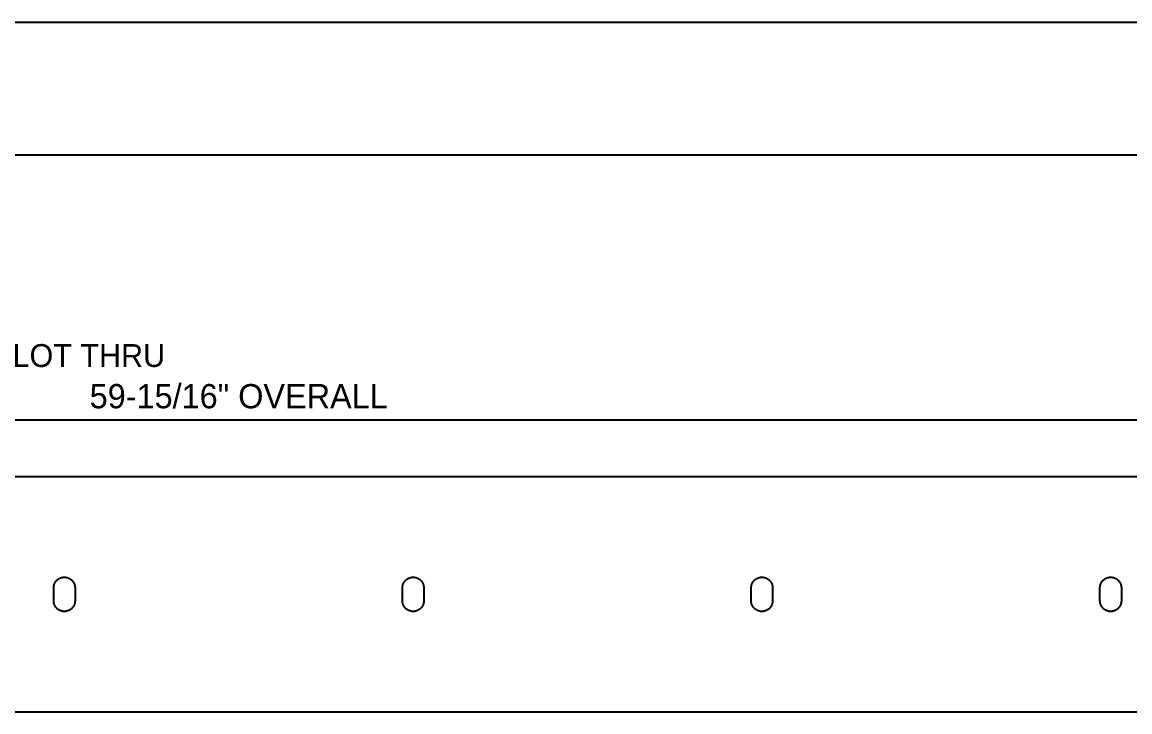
# Model space of a CAD drawing. Header units: inches. Extents: x 1.4 to 100.6, y 1.4 to 64.6.
# Drawn here: x 34.92 to 67.28, y 44.44 to 64.58 of the extents above; entities that cross this region are included whole.
import ezdxf
from ezdxf.enums import TextEntityAlignment as Align

# ---------------------------------------------------------------- set-up
doc = ezdxf.new("R2010")
doc.units = ezdxf.units.IN
doc.header["$MEASUREMENT"] = 0

msp = doc.modelspace()

# ---------------------------------------------------------------- linework, layer by layer
at = {"layer": 'ANNOTATION'}
msp.add_line((11.28, 52.973), (71.22, 52.973), dxfattribs=at)
at = {"layer": 'OUTLINE'}
for p, q in [((1.417, 64.583), (100.583, 64.583)), ((1.417, 60.708), (100.583, 60.708)), ((71.22, 51.307), (11.28, 51.307)), ((35.88, 48.21), (35.884, 48.217)), ((35.884, 48.217), (35.888, 48.223)), ((35.888, 48.223), (35.892, 48.23)), ((35.892, 48.23), (35.896, 48.236)), ((35.896, 48.236), (35.901, 48.242)), ((35.901, 48.242), (35.905, 48.249)), ((35.905, 48.249), (35.91, 48.255)), ((35.91, 48.255), (35.914, 48.261)), ((35.914, 48.261), (35.919, 48.267)), ((35.919, 48.267), (35.924, 48.272)), ((35.924, 48.272), (35.93, 48.278)), ((35.93, 48.278), (35.935, 48.283)), ((35.935, 48.283), (35.941, 48.289)), ((35.941, 48.289), (35.946, 48.294)), ((35.946, 48.294), (35.952, 48.299)), ((35.952, 48.299), (35.958, 48.304)), ((35.958, 48.304), (35.964, 48.309)), ((35.964, 48.309), (35.97, 48.314)), ((35.97, 48.314), (35.976, 48.318)), ((35.976, 48.318), (35.982, 48.322)), ((35.982, 48.322), (35.989, 48.327)), ((35.989, 48.327), (35.995, 48.331)), ((35.995, 48.331), (36.002, 48.334)), ((36.002, 48.334), (36.009, 48.338)), ((36.009, 48.338), (36.015, 48.342)), ((36.015, 48.342), (36.022, 48.345)), ((36.022, 48.345), (36.029, 48.348)), ((36.029, 48.348), (36.036, 48.351)), ((36.036, 48.351), (36.044, 48.354)), ((36.044, 48.354), (36.051, 48.357)), ((36.051, 48.357), (36.058, 48.359)), ((36.058, 48.359), (36.065, 48.362)), ((36.065, 48.362), (36.073, 48.364)), ((36.073, 48.364), (36.08, 48.366)), ((36.08, 48.366), (36.088, 48.367)), ((36.088, 48.367), (36.095, 48.369)), ((36.095, 48.369), (36.103, 48.37)), ((36.103, 48.37), (36.11, 48.372)), ((36.11, 48.372), (36.118, 48.373)), ((36.118, 48.373), (36.125, 48.373)), ((36.125, 48.373), (36.133, 48.374)), ((36.133, 48.374), (36.141, 48.375)), ((36.141, 48.375), (36.148, 48.375)), ((36.148, 48.375), (36.156, 48.375)), ((36.156, 48.375), (36.164, 48.375)), ((36.164, 48.375), (36.171, 48.375)), ((36.171, 48.375), (36.179, 48.374)), ((36.179, 48.374), (36.187, 48.373)), ((36.187, 48.373), (36.194, 48.373)), ((36.194, 48.373), (36.202, 48.372)), ((36.202, 48.372), (36.209, 48.37)), ((36.209, 48.37), (36.217, 48.369)), ((36.217, 48.369), (36.224, 48.367)), ((36.224, 48.367), (36.232, 48.366)), ((36.232, 48.366), (36.239, 48.364)), ((36.239, 48.364), (36.247, 48.362)), ((36.247, 48.362), (36.254, 48.359)), ((36.254, 48.359), (36.261, 48.357)), ((36.261, 48.357), (36.268, 48.354)), ((36.268, 48.354), (36.276, 48.351)), ((36.276, 48.351), (36.283, 48.348)), ((36.283, 48.348), (36.29, 48.345)), ((36.29, 48.345), (36.297, 48.342)), ((36.297, 48.342), (36.303, 48.338)), ((36.303, 48.338), (36.31, 48.334)), ((36.31, 48.334), (36.317, 48.331)), ((36.317, 48.331), (36.323, 48.327)), ((36.323, 48.327), (36.33, 48.322)), ((36.33, 48.322), (36.336, 48.318)), ((36.336, 48.318), (36.342, 48.314)), ((36.342, 48.314), (36.348, 48.309)), ((36.348, 48.309), (36.354, 48.304)), ((36.354, 48.304), (36.36, 48.299)), ((36.36, 48.299), (36.366, 48.294)), ((36.366, 48.294), (36.371, 48.289)), ((36.371, 48.289), (36.377, 48.283)), ((36.377, 48.283), (36.382, 48.278)), ((36.382, 48.278), (36.388, 48.272)), ((36.388, 48.272), (36.393, 48.267)), ((36.393, 48.267), (36.398, 48.261)), ((36.398, 48.261), (36.402, 48.255)), ((36.402, 48.255), (36.407, 48.249)), ((36.407, 48.249), (36.411, 48.242)), ((36.411, 48.242), (36.416, 48.236)), ((36.416, 48.236), (36.42, 48.23)), ((36.42, 48.23), (36.424, 48.223)), ((36.424, 48.223), (36.428, 48.217)), ((36.428, 48.217), (36.432, 48.21)), ((46.068, 48.21), (46.072, 48.217)), ((46.072, 48.217), (46.076, 48.223)), ((46.076, 48.223), (46.08, 48.23)), ((46.08, 48.23), (46.084, 48.236)), ((46.084, 48.236), (46.089, 48.242)), ((46.089, 48.242), (46.093, 48.249)), ((46.093, 48.249), (46.098, 48.255)), ((46.098, 48.255), (46.102, 48.261)), ((46.102, 48.261), (46.107, 48.267)), ((46.107, 48.267), (46.112, 48.272)), ((46.112, 48.272), (46.118, 48.278)), ((46.118, 48.278), (46.123, 48.283)), ((46.123, 48.283), (46.129, 48.289)), ((46.129, 48.289), (46.134, 48.294)), ((46.134, 48.294), (46.14, 48.299)), ((46.14, 48.299), (46.146, 48.304)), ((46.146, 48.304), (46.152, 48.309)), ((46.152, 48.309), (46.158, 48.314)), ((46.158, 48.314), (46.164, 48.318)), ((46.164, 48.318), (46.17, 48.322)), ((46.17, 48.322), (46.177, 48.327)), ((46.177, 48.327), (46.183, 48.331)), ((46.183, 48.331), (46.19, 48.334)), ((46.19, 48.334), (46.197, 48.338)), ((46.197, 48.338), (46.203, 48.342)), ((46.203, 48.342), (46.21, 48.345)), ((46.21, 48.345), (46.217, 48.348)), ((46.217, 48.348), (46.224, 48.351)), ((46.224, 48.351), (46.232, 48.354)), ((46.232, 48.354), (46.239, 48.357)), ((46.239, 48.357), (46.246, 48.359)), ((46.246, 48.359), (46.253, 48.362)), ((46.253, 48.362), (46.261, 48.364)), ((46.261, 48.364), (46.268, 48.366)), ((46.268, 48.366), (46.276, 48.367)), ((46.276, 48.367), (46.283, 48.369)), ((46.283, 48.369), (46.291, 48.37)), ((46.291, 48.37), (46.298, 48.372)), ((46.298, 48.372), (46.306, 48.373)), ((46.306, 48.373), (46.313, 48.373)), ((46.313, 48.373), (46.321, 48.374)), ((46.321, 48.374), (46.329, 48.375)), ((46.329, 48.375), (46.336, 48.375)), ((46.336, 48.375), (46.344, 48.375)), ((46.344, 48.375), (46.352, 48.375)), ((46.352, 48.375), (46.359, 48.375)), ((46.359, 48.375), (46.367, 48.374)), ((46.367, 48.374), (46.375, 48.373)), ((46.375, 48.373), (46.382, 48.373)), ((46.382, 48.373), (46.39, 48.372)), ((46.39, 48.372), (46.397, 48.37)), ((46.397, 48.37), (46.405, 48.369)), ((46.405, 48.369), (46.412, 48.367)), ((46.412, 48.367), (46.42, 48.366)), ((46.42, 48.366), (46.427, 48.364)), ((46.427, 48.364), (46.435, 48.362)), ((46.435, 48.362), (46.442, 48.359)), ((46.442, 48.359), (46.449, 48.357)), ((46.449, 48.357), (46.456, 48.354)), ((46.456, 48.354), (46.464, 48.351)), ((46.464, 48.351), (46.471, 48.348)), ((46.471, 48.348), (46.478, 48.345)), ((46.478, 48.345), (46.485, 48.342)), ((46.485, 48.342), (46.491, 48.338)), ((46.491, 48.338), (46.498, 48.334)), ((46.498, 48.334), (46.505, 48.331)), ((46.505, 48.331), (46.511, 48.327)), ((46.511, 48.327), (46.518, 48.322)), ((46.518, 48.322), (46.524, 48.318)), ((46.524, 48.318), (46.53, 48.314)), ((46.53, 48.314), (46.536, 48.309)), ((46.536, 48.309), (46.542, 48.304)), ((46.542, 48.304), (46.548, 48.299)), ((46.548, 48.299), (46.554, 48.294)), ((46.554, 48.294), (46.559, 48.289)), ((46.559, 48.289), (46.565, 48.283)), ((46.565, 48.283), (46.57, 48.278)), ((46.57, 48.278), (46.576, 48.272)), ((46.576, 48.272), (46.581, 48.267)), ((46.581, 48.267), (46.586, 48.261)), ((46.586, 48.261), (46.59, 48.255)), ((46.59, 48.255), (46.595, 48.249)), ((46.595, 48.249), (46.599, 48.242)), ((46.599, 48.242), (46.604, 48.236)), ((46.604, 48.236), (46.608, 48.23)), ((46.608, 48.23), (46.612, 48.223)), ((46.612, 48.223), (46.616, 48.217)), ((46.616, 48.217), (46.62, 48.21)), ((56.256, 48.21), (56.26, 48.217)), ((56.26, 48.217), (56.264, 48.223)), ((56.264, 48.223), (56.268, 48.23)), ((56.268, 48.23), (56.272, 48.236)), ((56.272, 48.236), (56.277, 48.242)), ((56.277, 48.242), (56.281, 48.249)), ((56.281, 48.249), (56.286, 48.255)), ((56.286, 48.255), (56.29, 48.261)), ((56.29, 48.261), (56.295, 48.267)), ((56.295, 48.267), (56.3, 48.272)), ((56.3, 48.272), (56.306, 48.278)), ((56.306, 48.278), (56.311, 48.283)), ((56.311, 48.283), (56.317, 48.289)), ((56.317, 48.289), (56.322, 48.294)), ((56.322, 48.294), (56.328, 48.299)), ((56.328, 48.299), (56.334, 48.304)), ((56.334, 48.304), (56.34, 48.309)), ((56.34, 48.309), (56.346, 48.314)), ((56.346, 48.314), (56.352, 48.318)), ((56.352, 48.318), (56.358, 48.322)), ((56.358, 48.322), (56.365, 48.327)), ((56.365, 48.327), (56.371, 48.331)), ((56.371, 48.331), (56.378, 48.334)), ((56.378, 48.334), (56.385, 48.338)), ((56.385, 48.338), (56.391, 48.342)), ((56.391, 48.342), (56.398, 48.345)), ((56.398, 48.345), (56.405, 48.348)), ((56.405, 48.348), (56.412, 48.351)), ((56.412, 48.351), (56.42, 48.354)), ((56.42, 48.354), (56.427, 48.357)), ((56.427, 48.357), (56.434, 48.359)), ((56.434, 48.359), (56.441, 48.362)), ((56.441, 48.362), (56.449, 48.364)), ((56.449, 48.364), (56.456, 48.366)), ((56.456, 48.366), (56.464, 48.367)), ((56.464, 48.367), (56.471, 48.369)), ((56.471, 48.369), (56.479, 48.37)), ((56.479, 48.37), (56.486, 48.372)), ((56.486, 48.372), (56.494, 48.373)), ((56.494, 48.373), (56.501, 48.373)), ((56.501, 48.373), (56.509, 48.374)), ((56.509, 48.374), (56.517, 48.375)), ((56.517, 48.375), (56.524, 48.375)), ((56.524, 48.375), (56.532, 48.375)), ((56.532, 48.375), (56.54, 48.375)), ((56.54, 48.375), (56.547, 48.375)), ((56.547, 48.375), (56.555, 48.374)), ((56.555, 48.374), (56.563, 48.373)), ((56.563, 48.373), (56.57, 48.373)), ((56.57, 48.373), (56.578, 48.372)), ((56.578, 48.372), (56.585, 48.37)), ((56.585, 48.37), (56.593, 48.369)), ((56.593, 48.369), (56.6, 48.367)), ((56.6, 48.367), (56.608, 48.366)), ((56.608, 48.366), (56.615, 48.364)), ((56.615, 48.364), (56.623, 48.362)), ((56.623, 48.362), (56.63, 48.359)), ((56.63, 48.359), (56.637, 48.357)), ((56.637, 48.357), (56.644, 48.354)), ((56.644, 48.354), (56.652, 48.351)), ((56.652, 48.351), (56.659, 48.348)), ((56.659, 48.348), (56.666, 48.345)), ((56.666, 48.345), (56.673, 48.342)), ((56.673, 48.342), (56.679, 48.338)), ((56.679, 48.338), (56.686, 48.334)), ((56.686, 48.334), (56.693, 48.331)), ((56.693, 48.331), (56.699, 48.327)), ((56.699, 48.327), (56.706, 48.322)), ((56.706, 48.322), (56.712, 48.318)), ((56.712, 48.318), (56.718, 48.314)), ((56.718, 48.314), (56.724, 48.309)), ((56.724, 48.309), (56.73, 48.304)), ((56.73, 48.304), (56.736, 48.299)), ((56.736, 48.299), (56.742, 48.294)), ((56.742, 48.294), (56.747, 48.289)), ((56.747, 48.289), (56.753, 48.283)), ((56.753, 48.283), (56.758, 48.278)), ((56.758, 48.278), (56.764, 48.272)), ((56.764, 48.272), (56.769, 48.267)), ((56.769, 48.267), (56.774, 48.261)), ((56.774, 48.261), (56.778, 48.255)), ((56.778, 48.255), (56.783, 48.249)), ((56.783, 48.249), (56.787, 48.242)), ((56.787, 48.242), (56.792, 48.236)), ((56.792, 48.236), (56.796, 48.23)), ((56.796, 48.23), (56.8, 48.223)), ((56.8, 48.223), (56.804, 48.217)), ((56.804, 48.217), (56.808, 48.21)), ((66.444, 48.21), (66.448, 48.217)), ((66.448, 48.217), (66.452, 48.223)), ((66.452, 48.223), (66.456, 48.23)), ((66.456, 48.23), (66.46, 48.236)), ((66.46, 48.236), (66.465, 48.242)), ((66.465, 48.242), (66.469, 48.249)), ((66.469, 48.249), (66.474, 48.255)), ((66.474, 48.255), (66.478, 48.261)), ((66.478, 48.261), (66.483, 48.267)), ((66.483, 48.267), (66.488, 48.272)), ((66.488, 48.272), (66.494, 48.278)), ((66.494, 48.278), (66.499, 48.283)), ((66.499, 48.283), (66.505, 48.289)), ((66.505, 48.289), (66.51, 48.294)), ((66.51, 48.294), (66.516, 48.299)), ((66.516, 48.299), (66.522, 48.304)), ((66.522, 48.304), (66.528, 48.309)), ((66.528, 48.309), (66.534, 48.314)), ((66.534, 48.314), (66.54, 48.318)), ((66.54, 48.318), (66.546, 48.322)), ((66.546, 48.322), (66.553, 48.327)), ((66.553, 48.327), (66.559, 48.331)), ((66.559, 48.331), (66.566, 48.334)), ((66.566, 48.334), (66.573, 48.338)), ((66.573, 48.338), (66.579, 48.342)), ((66.579, 48.342), (66.586, 48.345)), ((66.586, 48.345), (66.593, 48.348)), ((66.593, 48.348), (66.6, 48.351)), ((66.6, 48.351), (66.608, 48.354)), ((66.608, 48.354), (66.615, 48.357)), ((66.615, 48.357), (66.622, 48.359)), ((66.622, 48.359), (66.629, 48.362)), ((66.629, 48.362), (66.637, 48.364)), ((66.637, 48.364), (66.644, 48.366)), ((66.644, 48.366), (66.652, 48.367)), ((66.652, 48.367), (66.659, 48.369)), ((66.659, 48.369), (66.667, 48.37)), ((66.667, 48.37), (66.674, 48.372)), ((66.674, 48.372), (66.682, 48.373)), ((66.682, 48.373), (66.689, 48.373)), ((66.689, 48.373), (66.697, 48.374)), ((66.697, 48.374), (66.705, 48.375)), ((66.705, 48.375), (66.712, 48.375)), ((66.712, 48.375), (66.72, 48.375)), ((66.72, 48.375), (66.728, 48.375)), ((66.728, 48.375), (66.735, 48.375)), ((66.735, 48.375), (66.743, 48.374)), ((66.743, 48.374), (66.751, 48.373)), ((66.751, 48.373), (66.758, 48.373)), ((66.758, 48.373), (66.766, 48.372)), ((66.766, 48.372), (66.773, 48.37)), ((66.773, 48.37), (66.781, 48.369)), ((66.781, 48.369), (66.788, 48.367)), ((66.788, 48.367), (66.796, 48.366)), ((66.796, 48.366), (66.803, 48.364)), ((66.803, 48.364), (66.811, 48.362)), ((66.811, 48.362), (66.818, 48.359)), ((66.818, 48.359), (66.825, 48.357)), ((66.825, 48.357), (66.832, 48.354)), ((66.832, 48.354), (66.84, 48.351)), ((66.84, 48.351), (66.847, 48.348)), ((66.847, 48.348), (66.854, 48.345)), ((66.854, 48.345), (66.861, 48.342)), ((66.861, 48.342), (66.867, 48.338)), ((66.867, 48.338), (66.874, 48.334)), ((66.874, 48.334), (66.881, 48.331)), ((66.881, 48.331), (66.887, 48.327)), ((66.887, 48.327), (66.894, 48.322)), ((66.894, 48.322), (66.9, 48.318)), ((66.9, 48.318), (66.906, 48.314)), ((66.906, 48.314), (66.912, 48.309)), ((66.912, 48.309), (66.918, 48.304)), ((66.918, 48.304), (66.924, 48.299)), ((66.924, 48.299), (66.93, 48.294)), ((66.93, 48.294), (66.935, 48.289)), ((66.935, 48.289), (66.941, 48.283)), ((66.941, 48.283), (66.946, 48.278)), ((66.946, 48.278), (66.952, 48.272)), ((66.952, 48.272), (66.957, 48.267)), ((66.957, 48.267), (66.962, 48.261)), ((66.962, 48.261), (66.966, 48.255)), ((66.966, 48.255), (66.971, 48.249)), ((66.971, 48.249), (66.975, 48.242)), ((66.975, 48.242), (66.98, 48.236)), ((66.98, 48.236), (66.984, 48.23)), ((66.984, 48.23), (66.988, 48.223)), ((66.988, 48.223), (66.992, 48.217)), ((66.992, 48.217), (66.996, 48.21)), ((35.844, 48.085), (35.845, 48.093)), ((35.844, 48.078), (35.844, 48.085)), ((35.844, 48.07), (35.844, 48.078)), ((35.844, 48.063), (35.844, 48.07)), ((35.844, 47.688), (35.844, 48.063)), ((35.845, 48.093), (35.846, 48.101)), ((35.846, 48.101), (35.847, 48.108)), ((35.847, 48.108), (35.848, 48.116)), ((35.848, 48.116), (35.85, 48.123)), ((35.85, 48.123), (35.851, 48.131)), ((35.851, 48.131), (35.853, 48.138)), ((35.853, 48.138), (35.855, 48.146)), ((35.855, 48.146), (35.857, 48.153)), ((35.857, 48.153), (35.859, 48.161)), ((35.859, 48.161), (35.862, 48.168)), ((35.862, 48.168), (35.864, 48.175)), ((35.864, 48.175), (35.867, 48.182)), ((35.867, 48.182), (35.87, 48.189)), ((35.87, 48.189), (35.874, 48.196)), ((35.874, 48.196), (35.877, 48.203)), ((35.877, 48.203), (35.88, 48.21)), ((36.432, 48.21), (36.435, 48.203)), ((36.435, 48.203), (36.438, 48.196)), ((36.438, 48.196), (36.442, 48.189)), ((36.442, 48.189), (36.445, 48.182)), ((36.445, 48.182), (36.448, 48.175)), ((36.448, 48.175), (36.45, 48.168)), ((36.45, 48.168), (36.453, 48.161)), ((36.453, 48.161), (36.455, 48.153)), ((36.455, 48.153), (36.457, 48.146)), ((36.457, 48.146), (36.459, 48.138)), ((36.459, 48.138), (36.461, 48.131)), ((36.461, 48.131), (36.462, 48.123)), ((36.462, 48.123), (36.464, 48.116)), ((36.464, 48.116), (36.465, 48.108)), ((36.465, 48.108), (36.466, 48.101)), ((36.466, 48.101), (36.467, 48.093)), ((36.467, 48.093), (36.468, 48.085)), ((36.468, 48.085), (36.468, 48.078)), ((36.468, 48.078), (36.468, 48.07)), ((36.468, 48.07), (36.469, 48.063)), ((36.469, 48.063), (36.469, 47.688)), ((46.032, 48.085), (46.033, 48.093)), ((46.032, 48.078), (46.032, 48.085)), ((46.032, 48.07), (46.032, 48.078)), ((46.032, 48.063), (46.032, 48.07)), ((46.032, 47.688), (46.032, 48.063)), ((46.033, 48.093), (46.034, 48.101)), ((46.034, 48.101), (46.035, 48.108)), ((46.035, 48.108), (46.036, 48.116)), ((46.036, 48.116), (46.038, 48.123)), ((46.038, 48.123), (46.039, 48.131)), ((46.039, 48.131), (46.041, 48.138)), ((46.041, 48.138), (46.043, 48.146)), ((46.043, 48.146), (46.045, 48.153)), ((46.045, 48.153), (46.047, 48.161)), ((46.047, 48.161), (46.05, 48.168)), ((46.05, 48.168), (46.052, 48.175)), ((46.052, 48.175), (46.055, 48.182)), ((46.055, 48.182), (46.058, 48.189)), ((46.058, 48.189), (46.062, 48.196)), ((46.062, 48.196), (46.065, 48.203)), ((46.065, 48.203), (46.068, 48.21)), ((46.62, 48.21), (46.623, 48.203)), ((46.623, 48.203), (46.626, 48.196)), ((46.626, 48.196), (46.63, 48.189)), ((46.63, 48.189), (46.633, 48.182)), ((46.633, 48.182), (46.636, 48.175)), ((46.636, 48.175), (46.638, 48.168)), ((46.638, 48.168), (46.641, 48.161)), ((46.641, 48.161), (46.643, 48.153)), ((46.643, 48.153), (46.645, 48.146)), ((46.645, 48.146), (46.647, 48.138)), ((46.647, 48.138), (46.649, 48.131)), ((46.649, 48.131), (46.65, 48.123)), ((46.65, 48.123), (46.652, 48.116)), ((46.652, 48.116), (46.653, 48.108)), ((46.653, 48.108), (46.654, 48.101)), ((46.654, 48.101), (46.655, 48.093)), ((46.655, 48.093), (46.656, 48.085)), ((46.656, 48.085), (46.656, 48.078)), ((46.656, 48.078), (46.656, 48.07)), ((46.656, 48.07), (46.657, 48.063)), ((46.657, 48.063), (46.657, 47.688)), ((56.219, 48.063), (56.22, 48.07)), ((56.219, 47.688), (56.219, 48.063)), ((56.22, 48.085), (56.221, 48.093)), ((56.22, 48.078), (56.22, 48.085)), ((56.22, 48.07), (56.22, 48.078)), ((56.221, 48.093), (56.222, 48.101)), ((56.222, 48.101), (56.223, 48.108)), ((56.223, 48.108), (56.224, 48.116)), ((56.224, 48.116), (56.226, 48.123)), ((56.226, 48.123), (56.227, 48.131)), ((56.227, 48.131), (56.229, 48.138)), ((56.229, 48.138), (56.231, 48.146)), ((56.231, 48.146), (56.233, 48.153)), ((56.233, 48.153), (56.235, 48.161)), ((56.235, 48.161), (56.238, 48.168)), ((56.238, 48.168), (56.24, 48.175)), ((56.24, 48.175), (56.243, 48.182)), ((56.243, 48.182), (56.246, 48.189)), ((56.246, 48.189), (56.25, 48.196)), ((56.25, 48.196), (56.253, 48.203)), ((56.253, 48.203), (56.256, 48.21)), ((56.808, 48.21), (56.811, 48.203)), ((56.811, 48.203), (56.814, 48.196)), ((56.814, 48.196), (56.818, 48.189)), ((56.818, 48.189), (56.821, 48.182)), ((56.821, 48.182), (56.824, 48.175)), ((56.824, 48.175), (56.826, 48.168)), ((56.826, 48.168), (56.829, 48.161)), ((56.829, 48.161), (56.831, 48.153)), ((56.831, 48.153), (56.833, 48.146)), ((56.833, 48.146), (56.835, 48.138)), ((56.835, 48.138), (56.837, 48.131)), ((56.837, 48.131), (56.838, 48.123)), ((56.838, 48.123), (56.84, 48.116)), ((56.84, 48.116), (56.841, 48.108)), ((56.841, 48.108), (56.842, 48.101)), ((56.842, 48.101), (56.843, 48.093)), ((56.843, 48.093), (56.844, 48.085)), ((56.844, 48.085), (56.844, 48.078)), ((56.844, 48.078), (56.844, 48.07)), ((56.844, 48.07), (56.844, 48.063)), ((56.844, 48.063), (56.844, 47.688)), ((66.407, 48.063), (66.408, 48.07)), ((66.407, 47.688), (66.407, 48.063)), ((66.408, 48.085), (66.409, 48.093)), ((66.408, 48.078), (66.408, 48.085)), ((66.408, 48.07), (66.408, 48.078)), ((66.409, 48.093), (66.41, 48.101)), ((66.41, 48.101), (66.411, 48.108)), ((66.411, 48.108), (66.412, 48.116)), ((66.412, 48.116), (66.414, 48.123)), ((66.414, 48.123), (66.415, 48.131)), ((66.415, 48.131), (66.417, 48.138)), ((66.417, 48.138), (66.419, 48.146)), ((66.419, 48.146), (66.421, 48.153)), ((66.421, 48.153), (66.423, 48.161)), ((66.423, 48.161), (66.426, 48.168)), ((66.426, 48.168), (66.428, 48.175)), ((66.428, 48.175), (66.431, 48.182)), ((66.431, 48.182), (66.434, 48.189)), ((66.434, 48.189), (66.438, 48.196)), ((66.438, 48.196), (66.441, 48.203)), ((66.441, 48.203), (66.444, 48.21)), ((66.996, 48.21), (66.999, 48.203)), ((66.999, 48.203), (67.002, 48.196)), ((67.002, 48.196), (67.006, 48.189)), ((67.006, 48.189), (67.009, 48.182)), ((67.009, 48.182), (67.012, 48.175)), ((67.012, 48.175), (67.014, 48.168)), ((67.014, 48.168), (67.017, 48.161)), ((67.017, 48.161), (67.019, 48.153)), ((67.019, 48.153), (67.021, 48.146)), ((67.021, 48.146), (67.023, 48.138)), ((67.023, 48.138), (67.025, 48.131)), ((67.025, 48.131), (67.026, 48.123)), ((67.026, 48.123), (67.028, 48.116)), ((67.028, 48.116), (67.029, 48.108)), ((67.029, 48.108), (67.03, 48.101)), ((67.03, 48.101), (67.031, 48.093)), ((67.031, 48.093), (67.032, 48.085)), ((67.032, 48.085), (67.032, 48.078)), ((67.032, 48.078), (67.032, 48.07)), ((67.032, 48.07), (67.032, 48.063)), ((67.032, 48.063), (67.032, 47.688)), ((35.844, 47.672), (35.844, 47.688)), ((35.845, 47.657), (35.844, 47.672)), ((35.847, 47.642), (35.845, 47.657)), ((35.85, 47.627), (35.847, 47.642)), ((35.853, 47.612), (35.85, 47.627)), ((35.857, 47.597), (35.853, 47.612)), ((35.862, 47.582), (35.857, 47.597)), ((35.867, 47.568), (35.862, 47.582)), ((35.874, 47.554), (35.867, 47.568)), ((36.445, 47.568), (36.438, 47.554)), ((36.45, 47.582), (36.445, 47.568)), ((36.455, 47.597), (36.45, 47.582)), ((36.459, 47.612), (36.455, 47.597)), ((36.462, 47.627), (36.459, 47.612)), ((36.465, 47.642), (36.462, 47.627)), ((36.467, 47.657), (36.465, 47.642)), ((36.468, 47.672), (36.467, 47.657)), ((36.469, 47.688), (36.468, 47.672)), ((46.032, 47.672), (46.032, 47.688)), ((46.033, 47.657), (46.032, 47.672)), ((46.035, 47.642), (46.033, 47.657)), ((46.038, 47.627), (46.035, 47.642)), ((46.041, 47.612), (46.038, 47.627)), ((46.045, 47.597), (46.041, 47.612)), ((46.05, 47.582), (46.045, 47.597)), ((46.055, 47.568), (46.05, 47.582)), ((46.062, 47.554), (46.055, 47.568)), ((46.633, 47.568), (46.626, 47.554)), ((46.638, 47.582), (46.633, 47.568)), ((46.643, 47.597), (46.638, 47.582)), ((46.647, 47.612), (46.643, 47.597)), ((46.65, 47.627), (46.647, 47.612)), ((46.653, 47.642), (46.65, 47.627)), ((46.655, 47.657), (46.653, 47.642)), ((46.656, 47.672), (46.655, 47.657)), ((46.657, 47.688), (46.656, 47.672)), ((56.22, 47.672), (56.219, 47.688)), ((56.221, 47.657), (56.22, 47.672)), ((56.223, 47.642), (56.221, 47.657)), ((56.226, 47.627), (56.223, 47.642)), ((56.229, 47.612), (56.226, 47.627)), ((56.233, 47.597), (56.229, 47.612)), ((56.238, 47.582), (56.233, 47.597)), ((56.243, 47.568), (56.238, 47.582)), ((56.25, 47.554), (56.243, 47.568)), ((56.821, 47.568), (56.814, 47.554)), ((56.826, 47.582), (56.821, 47.568)), ((56.831, 47.597), (56.826, 47.582)), ((56.835, 47.612), (56.831, 47.597)), ((56.838, 47.627), (56.835, 47.612)), ((56.841, 47.642), (56.838, 47.627)), ((56.843, 47.657), (56.841, 47.642)), ((56.844, 47.672), (56.843, 47.657)), ((56.844, 47.688), (56.844, 47.672)), ((66.408, 47.672), (66.407, 47.688)), ((66.409, 47.657), (66.408, 47.672)), ((66.411, 47.642), (66.409, 47.657)), ((66.414, 47.627), (66.411, 47.642)), ((66.417, 47.612), (66.414, 47.627)), ((66.421, 47.597), (66.417, 47.612)), ((66.426, 47.582), (66.421, 47.597)), ((66.431, 47.568), (66.426, 47.582)), ((66.438, 47.554), (66.431, 47.568)), ((67.009, 47.568), (67.002, 47.554)), ((67.014, 47.582), (67.009, 47.568)), ((67.019, 47.597), (67.014, 47.582)), ((67.023, 47.612), (67.019, 47.597)), ((67.026, 47.627), (67.023, 47.612)), ((67.029, 47.642), (67.026, 47.627)), ((67.031, 47.657), (67.029, 47.642)), ((67.032, 47.672), (67.031, 47.657)), ((67.032, 47.688), (67.032, 47.672)), ((35.88, 47.54), (35.874, 47.554)), ((35.888, 47.527), (35.88, 47.54)), ((35.896, 47.514), (35.888, 47.527)), ((35.905, 47.501), (35.896, 47.514)), ((35.914, 47.489), (35.905, 47.501)), ((35.924, 47.478), (35.914, 47.489)), ((35.935, 47.467), (35.924, 47.478)), ((35.946, 47.456), (35.935, 47.467)), ((35.958, 47.446), (35.946, 47.456)), ((35.97, 47.436), (35.958, 47.446)), ((35.982, 47.428), (35.97, 47.436)), ((35.995, 47.419), (35.982, 47.428)), ((36.009, 47.412), (35.995, 47.419)), ((36.022, 47.405), (36.009, 47.412)), ((36.036, 47.399), (36.022, 47.405)), ((36.051, 47.393), (36.036, 47.399)), ((36.065, 47.388), (36.051, 47.393)), ((36.08, 47.384), (36.065, 47.388)), ((36.095, 47.381), (36.08, 47.384)), ((36.11, 47.378), (36.095, 47.381)), ((36.125, 47.377), (36.11, 47.378)), ((36.141, 47.375), (36.125, 47.377)), ((36.156, 47.375), (36.141, 47.375)), ((36.171, 47.375), (36.156, 47.375)), ((36.187, 47.377), (36.171, 47.375)), ((36.202, 47.378), (36.187, 47.377)), ((36.217, 47.381), (36.202, 47.378)), ((36.232, 47.384), (36.217, 47.381)), ((36.247, 47.388), (36.232, 47.384)), ((36.261, 47.393), (36.247, 47.388)), ((36.276, 47.399), (36.261, 47.393)), ((36.29, 47.405), (36.276, 47.399)), ((36.303, 47.412), (36.29, 47.405)), ((36.317, 47.419), (36.303, 47.412)), ((36.33, 47.428), (36.317, 47.419)), ((36.342, 47.436), (36.33, 47.428)), ((36.354, 47.446), (36.342, 47.436)), ((36.366, 47.456), (36.354, 47.446)), ((36.377, 47.467), (36.366, 47.456)), ((36.388, 47.478), (36.377, 47.467)), ((36.398, 47.489), (36.388, 47.478)), ((36.407, 47.501), (36.398, 47.489)), ((36.416, 47.514), (36.407, 47.501)), ((36.424, 47.527), (36.416, 47.514)), ((36.432, 47.54), (36.424, 47.527)), ((36.438, 47.554), (36.432, 47.54)), ((46.068, 47.54), (46.062, 47.554)), ((46.076, 47.527), (46.068, 47.54)), ((46.084, 47.514), (46.076, 47.527)), ((46.093, 47.501), (46.084, 47.514)), ((46.102, 47.489), (46.093, 47.501)), ((46.112, 47.478), (46.102, 47.489)), ((46.123, 47.467), (46.112, 47.478)), ((46.134, 47.456), (46.123, 47.467)), ((46.146, 47.446), (46.134, 47.456)), ((46.158, 47.436), (46.146, 47.446)), ((46.17, 47.428), (46.158, 47.436)), ((46.183, 47.419), (46.17, 47.428)), ((46.197, 47.412), (46.183, 47.419)), ((46.21, 47.405), (46.197, 47.412)), ((46.224, 47.399), (46.21, 47.405)), ((46.239, 47.393), (46.224, 47.399)), ((46.253, 47.388), (46.239, 47.393)), ((46.268, 47.384), (46.253, 47.388)), ((46.283, 47.381), (46.268, 47.384)), ((46.298, 47.378), (46.283, 47.381)), ((46.313, 47.377), (46.298, 47.378)), ((46.329, 47.375), (46.313, 47.377)), ((46.344, 47.375), (46.329, 47.375)), ((46.359, 47.375), (46.344, 47.375)), ((46.375, 47.377), (46.359, 47.375)), ((46.39, 47.378), (46.375, 47.377)), ((46.405, 47.381), (46.39, 47.378)), ((46.42, 47.384), (46.405, 47.381)), ((46.435, 47.388), (46.42, 47.384)), ((46.449, 47.393), (46.435, 47.388)), ((46.464, 47.399), (46.449, 47.393)), ((46.478, 47.405), (46.464, 47.399)), ((46.491, 47.412), (46.478, 47.405)), ((46.505, 47.419), (46.491, 47.412)), ((46.518, 47.428), (46.505, 47.419)), ((46.53, 47.436), (46.518, 47.428)), ((46.542, 47.446), (46.53, 47.436)), ((46.554, 47.456), (46.542, 47.446)), ((46.565, 47.467), (46.554, 47.456)), ((46.576, 47.478), (46.565, 47.467)), ((46.586, 47.489), (46.576, 47.478)), ((46.595, 47.501), (46.586, 47.489)), ((46.604, 47.514), (46.595, 47.501)), ((46.612, 47.527), (46.604, 47.514)), ((46.62, 47.54), (46.612, 47.527)), ((46.626, 47.554), (46.62, 47.54)), ((56.256, 47.54), (56.25, 47.554)), ((56.264, 47.527), (56.256, 47.54)), ((56.272, 47.514), (56.264, 47.527)), ((56.281, 47.501), (56.272, 47.514)), ((56.29, 47.489), (56.281, 47.501)), ((56.3, 47.478), (56.29, 47.489)), ((56.311, 47.467), (56.3, 47.478)), ((56.322, 47.456), (56.311, 47.467)), ((56.334, 47.446), (56.322, 47.456)), ((56.346, 47.436), (56.334, 47.446)), ((56.358, 47.428), (56.346, 47.436)), ((56.371, 47.419), (56.358, 47.428)), ((56.385, 47.412), (56.371, 47.419)), ((56.398, 47.405), (56.385, 47.412)), ((56.412, 47.399), (56.398, 47.405)), ((56.427, 47.393), (56.412, 47.399)), ((56.441, 47.388), (56.427, 47.393)), ((56.456, 47.384), (56.441, 47.388)), ((56.471, 47.381), (56.456, 47.384)), ((56.486, 47.378), (56.471, 47.381)), ((56.501, 47.377), (56.486, 47.378)), ((56.517, 47.375), (56.501, 47.377)), ((56.532, 47.375), (56.517, 47.375)), ((56.547, 47.375), (56.532, 47.375)), ((56.563, 47.377), (56.547, 47.375)), ((56.578, 47.378), (56.563, 47.377)), ((56.593, 47.381), (56.578, 47.378)), ((56.608, 47.384), (56.593, 47.381)), ((56.623, 47.388), (56.608, 47.384)), ((56.637, 47.393), (56.623, 47.388)), ((56.652, 47.399), (56.637, 47.393)), ((56.666, 47.405), (56.652, 47.399)), ((56.679, 47.412), (56.666, 47.405)), ((56.693, 47.419), (56.679, 47.412)), ((56.706, 47.428), (56.693, 47.419)), ((56.718, 47.436), (56.706, 47.428)), ((56.73, 47.446), (56.718, 47.436)), ((56.742, 47.456), (56.73, 47.446)), ((56.753, 47.467), (56.742, 47.456)), ((56.764, 47.478), (56.753, 47.467)), ((56.774, 47.489), (56.764, 47.478)), ((56.783, 47.501), (56.774, 47.489)), ((56.792, 47.514), (56.783, 47.501)), ((56.8, 47.527), (56.792, 47.514)), ((56.808, 47.54), (56.8, 47.527)), ((56.814, 47.554), (56.808, 47.54)), ((66.444, 47.54), (66.438, 47.554)), ((66.452, 47.527), (66.444, 47.54)), ((66.46, 47.514), (66.452, 47.527)), ((66.469, 47.501), (66.46, 47.514)), ((66.478, 47.489), (66.469, 47.501)), ((66.488, 47.478), (66.478, 47.489)), ((66.499, 47.467), (66.488, 47.478)), ((66.51, 47.456), (66.499, 47.467)), ((66.522, 47.446), (66.51, 47.456)), ((66.534, 47.436), (66.522, 47.446)), ((66.546, 47.428), (66.534, 47.436)), ((66.559, 47.419), (66.546, 47.428)), ((66.573, 47.412), (66.559, 47.419)), ((66.586, 47.405), (66.573, 47.412)), ((66.6, 47.399), (66.586, 47.405)), ((66.615, 47.393), (66.6, 47.399)), ((66.629, 47.388), (66.615, 47.393)), ((66.644, 47.384), (66.629, 47.388)), ((66.659, 47.381), (66.644, 47.384)), ((66.674, 47.378), (66.659, 47.381)), ((66.689, 47.377), (66.674, 47.378)), ((66.705, 47.375), (66.689, 47.377)), ((66.72, 47.375), (66.705, 47.375)), ((66.735, 47.375), (66.72, 47.375)), ((66.751, 47.377), (66.735, 47.375)), ((66.766, 47.378), (66.751, 47.377)), ((66.781, 47.381), (66.766, 47.378)), ((66.796, 47.384), (66.781, 47.381)), ((66.811, 47.388), (66.796, 47.384)), ((66.825, 47.393), (66.811, 47.388)), ((66.84, 47.399), (66.825, 47.393)), ((66.854, 47.405), (66.84, 47.399)), ((66.867, 47.412), (66.854, 47.405)), ((66.881, 47.419), (66.867, 47.412)), ((66.894, 47.428), (66.881, 47.419)), ((66.906, 47.436), (66.894, 47.428)), ((66.918, 47.446), (66.906, 47.436)), ((66.93, 47.456), (66.918, 47.446)), ((66.941, 47.467), (66.93, 47.456)), ((66.952, 47.478), (66.941, 47.467)), ((66.962, 47.489), (66.952, 47.478)), ((66.971, 47.501), (66.962, 47.489)), ((66.98, 47.514), (66.971, 47.501)), ((66.988, 47.527), (66.98, 47.514)), ((66.996, 47.54), (66.988, 47.527)), ((67.002, 47.554), (66.996, 47.54)), ((11.28, 44.443), (71.22, 44.443))]:
    msp.add_line(p, q, dxfattribs=at)

# ---------------------------------------------------------------- texts
at = {"layer": 'ANNOTATION'}
msp.add_text('F01 - 6X 0.625" x 1" SLOT THRU', height=0.66667, dxfattribs=at).set_placement((25.833, 54.515))
msp.add_text('59-15/16" OVERALL', height=0.70833, dxfattribs=at).set_placement((41.25, 53.307), align=Align.CENTER)

doc.saveas('drawing.dxf')
